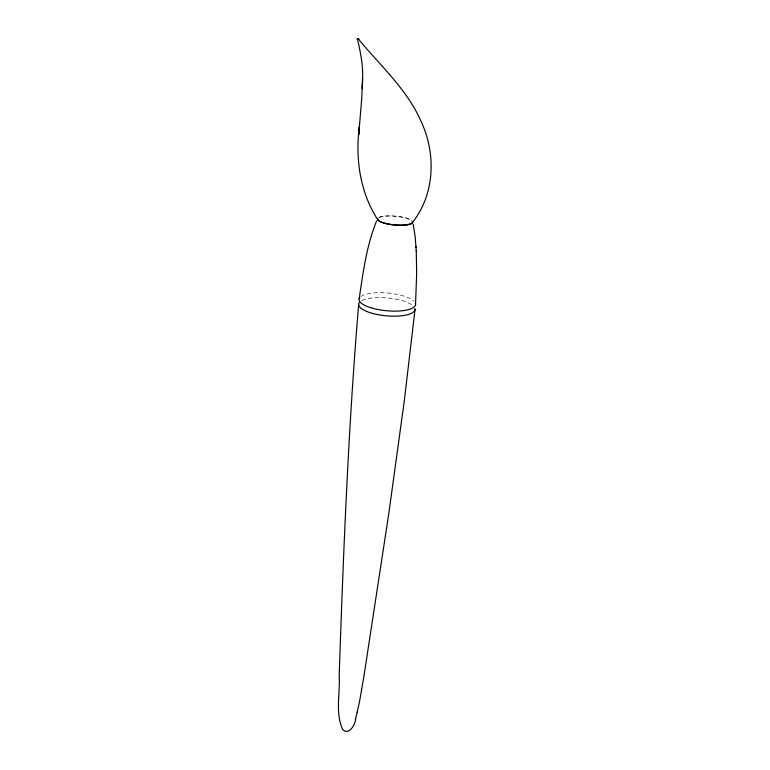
<?xml version="1.0" encoding="UTF-8"?>
<svg xmlns="http://www.w3.org/2000/svg" width="770" height="770" viewBox="0 0 770 770"><rect width="100%" height="100%" fill="white"/><g stroke="black" fill="none" stroke-linecap="round" stroke-linejoin="round"><path stroke-width="0.58" stroke-dasharray="3.85 2.89" d="M361.91 300.541A28.326 8.961 5.4 0 1 387.089 297.903A28.326 8.961 5.4 0 1 411.989 304.949M360.832 296.546A28.375 8.865 5.4 0 1 387.551 293.043A28.375 8.865 5.4 0 1 413.952 301.224M379.466 217.333A17.614 4.35 5.4 0 1 396.261 216.447A17.614 4.35 5.4 0 1 411.623 220.711M378.57 217.641A17.614 4.408 4.8 0 1 395.164 216.024A17.614 4.408 4.8 0 1 411.671 220.297"/><path stroke-width="1.16" d="M377.829 219.854C360.091 192.462 355.24 158.947 359.311 126.992L358.714 134.798L361.804 97.501L362.574 78.598L362.333 88.627L362.478 84.19M415.531 304.785L416.666 273.263L416.262 250.481M358.637 304.785C348.271 427.956 343.468 551.513 339.185 675.03C340.369 692.769 334.979 712.722 342.631 729.382C348.637 736.12 355.461 724.387 355.576 719.045M415.001 309.742L404.221 401.478L388.754 513.879L363.786 677.1L359.426 702.221L355.403 719.719M359.176 298.664C363.065 272.503 366.539 245.803 376.53 221.125M357.28 712.394L357.482 711.634M362.574 79.06C363.276 65.652 360.331 51.359 357.415 38.866C358.964 37.432 359.455 41.051 360.476 41.532C382.016 67.24 407.705 90.504 421.277 121.852C436.205 153.913 434.886 194.367 412.354 222.626M357.097 39.27L358.3 38.548M413.172 224.378L415.107 236.044L416.31 251.338M416.05 246.612L416.089 247.439M414.953 308.558A28.326 8.961 5.4 0 1 384.74 315.661A28.326 8.961 5.4 0 1 359.349 302.504M415.482 303.621A28.375 8.865 5.4 0 1 385.221 310.618A28.375 8.865 5.4 0 1 359.773 297.567M412.239 221.308A17.614 4.35 5.4 0 1 396.184 225.158A17.614 4.35 5.4 0 1 377.598 218.796M412.605 221.5A17.614 4.408 4.8 0 1 395.029 224.85A17.614 4.408 4.8 0 1 377.598 218.69"/></g></svg>
